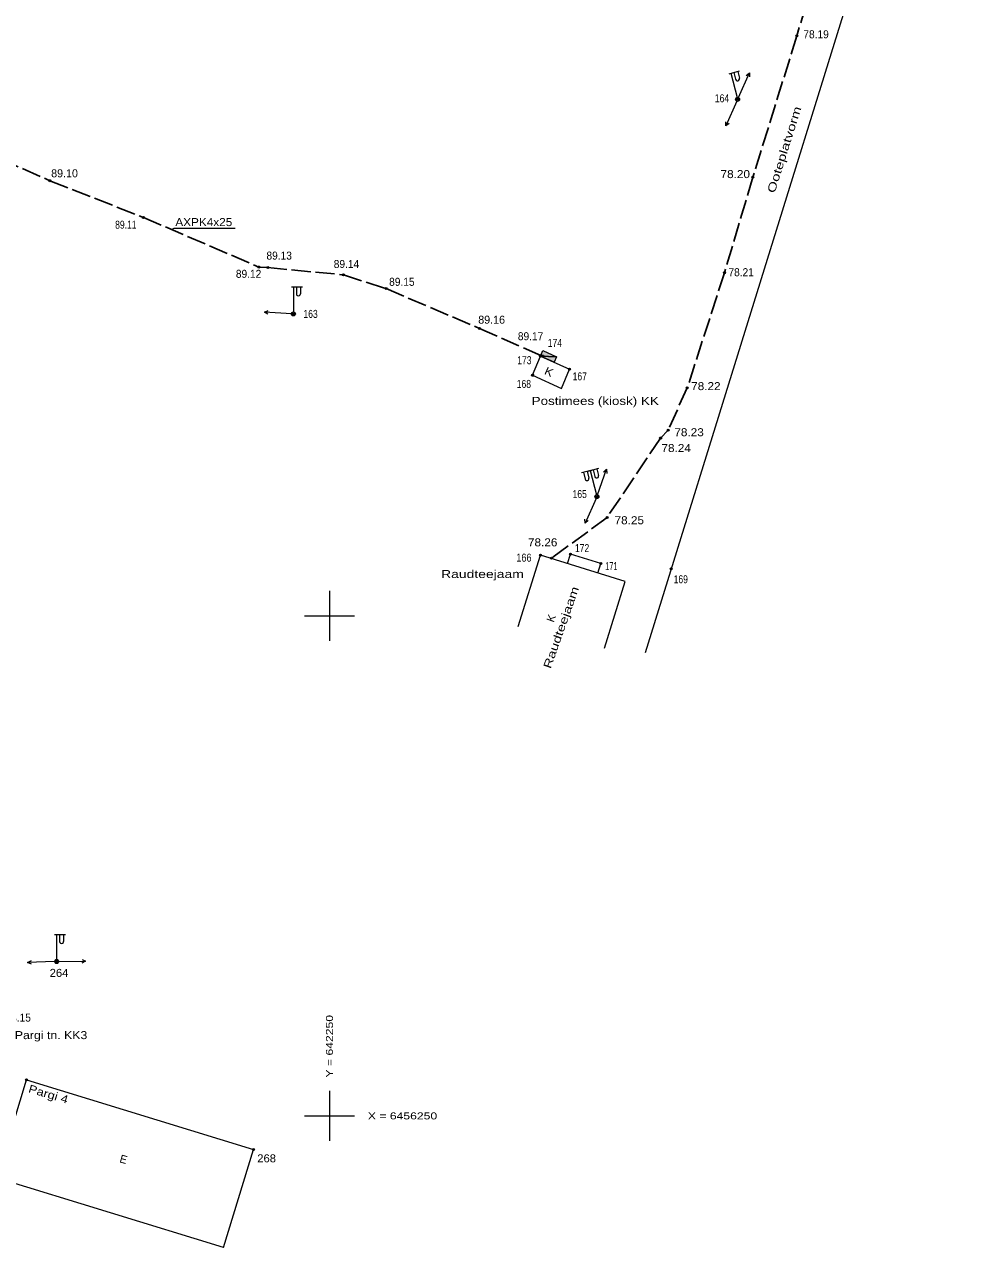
# Model space of a CAD drawing. Extents: x 642048 to 642352, y 6456237 to 6456686.
# Drawn here: x 642219.5 to 642313.3, y 6456236.8 to 6456359.1 of the extents above; entities that cross this region are included whole.
import ezdxf
from ezdxf.enums import TextEntityAlignment as Align

# ---------------------------------------------------------------- set-up
doc = ezdxf.new("R2010")
doc.units = 0
doc.header["$LTSCALE"] = 0.32
doc.header["$PDMODE"] = 32
doc.header["$PDSIZE"] = 0.16
doc.linetypes.add('LONG_DASHED', pattern=[7.5, 6, -1.5])
for name, color, linetype, lineweight in [('1', 7, 'Continuous', 13), ('11', 7, 'Continuous', 13), ('12', 7, 'Continuous', 13), ('2', 7, 'Continuous', 13), ('21', 7, 'Continuous', 13), ('27', 7, 'Continuous', 13), ('30', 7, 'Continuous', 13), ('49', 7, 'Continuous', 13), ('54', 7, 'Continuous', 13), ('61', 7, 'Continuous', 13)]:
    doc.layers.add(name, color=color, linetype=linetype, lineweight=lineweight)
doc.layers.add('57', color=7, linetype='Continuous')
doc.layers.add('62', color=7, linetype='Continuous')

msp = doc.modelspace()

# ---------------------------------------------------------------- hatches: boundary and pattern name
at = {"layer": '27'}
for points in [[(642271.11, 6456325.98), (642271.35, 6456326.52), (642272.72, 6456325.91)], [(642271.11, 6456325.98), (642272.72, 6456325.91), (642272.48, 6456325.37)]]:
    msp.add_hatch(color=256, dxfattribs=at).paths.add_polyline_path(points)
at = {"layer": '54'}
for points in [[(642296.84, 6456358, 1), (642296.64, 6456358, 1)], [(642290.91, 6456351.64, 1), (642290.71, 6456351.64, 1)], [(642222.15, 6456343.51, 1), (642221.95, 6456343.51, 1)], [(642292.45, 6456343.87, 1), (642292.25, 6456343.87, 1)], [(642231.49, 6456339.83, 1), (642231.29, 6456339.83, 1)], [(642243.04, 6456334.88, 1), (642242.84, 6456334.88, 1)], [(642243.93, 6456334.82, 1), (642243.73, 6456334.82, 1)], [(642289.6, 6456334.31, 1), (642289.4, 6456334.31, 1)], [(642251.49, 6456334.1, 1), (642251.29, 6456334.1, 1)], [(642255.78, 6456332.72, 1), (642255.58, 6456332.72, 1)], [(642246.49, 6456330.19, 1), (642246.29, 6456330.19, 1)], [(642265.1, 6456328.74, 1), (642264.9, 6456328.74, 1)], [(642271.21, 6456325.98, 1), (642271.01, 6456325.98, 1)], [(642271.25, 6456326.02, 1), (642271.05, 6456326.02, 1)], [(642271.43, 6456325.98, 1), (642271.23, 6456325.98, 1)], [(642274.11, 6456324.67, 1), (642273.91, 6456324.67, 1)], [(642270.42, 6456324.05, 1), (642270.22, 6456324.05, 1)], [(642285.88, 6456322.8, 1), (642285.68, 6456322.8, 1)], [(642283.96, 6456318.56, 1), (642283.76, 6456318.56, 1)], [(642283.22, 6456317.78, 1), (642283.02, 6456317.78, 1)], [(642276.84, 6456311.92, 1), (642276.64, 6456311.92, 1)], [(642277.86, 6456309.83, 1), (642277.66, 6456309.83, 1)], [(642271.21, 6456306.08, 1), (642271.01, 6456306.08, 1)], [(642274.21, 6456306.17, 1), (642274.01, 6456306.17, 1)], [(642272.3, 6456305.76, 1), (642272.1, 6456305.76, 1)], [(642277.24, 6456305.23, 1), (642277.04, 6456305.23, 1)], [(642284.28, 6456304.69, 1), (642284.08, 6456304.69, 1)], [(642222.82, 6456265.44, 1), (642222.62, 6456265.44, 1)], [(642219.81, 6456253.62, 1), (642219.61, 6456253.62, 1)], [(642242.51, 6456246.63, 1), (642242.31, 6456246.63, 1)]]:
    msp.add_hatch(color=256, dxfattribs=at).paths.add_polyline_path(points)

# ---------------------------------------------------------------- linework, layer by layer
at = {"layer": '1'}
for p, q in [((642270.32, 6456324.05), (642271.11, 6456325.98)), ((642271.11, 6456325.98), (642274.01, 6456324.67)), ((642268.87, 6456298.95), (642271.11, 6456306.08)), ((642277.49, 6456296.78), (642279.58, 6456303.42)), ((642239.39, 6456236.84), (642242.41, 6456246.63)), ((642239.39, 6456236.84), (642216.7, 6456243.79))]:
    msp.add_line(p, q, dxfattribs=at)
for points in [[(642270.32, 6456324.05), (642273.22, 6456322.74), (642274.01, 6456324.67)], [(642216.7, 6456243.79), (642219.71, 6456253.62), (642242.41, 6456246.63)]]:
    msp.add_lwpolyline(points, dxfattribs=at)
at = {"layer": '11'}
for p, q in [((642289.96, 6456354.21), (642291.02, 6456354.48)), ((642290.15, 6456354.26), (642290.76, 6456351.83)), ((642290.44, 6456354.33), (642290.61, 6456353.65)), ((642290.83, 6456354.43), (642291, 6456353.75)), ((642246.19, 6456332.89), (642247.29, 6456332.89)), ((642246.39, 6456332.89), (642246.39, 6456330.39)), ((642246.69, 6456332.89), (642246.69, 6456332.19)), ((642247.09, 6456332.89), (642247.09, 6456332.19)), ((642275.87, 6456314.48), (642276.94, 6456314.76)), ((642276.74, 6456314.71), (642276.92, 6456314.03)), ((642276.26, 6456314.58), (642275.19, 6456314.31)), ((642275.39, 6456314.36), (642275.56, 6456313.68)), ((642275.77, 6456314.46), (642275.95, 6456313.78)), ((642276.06, 6456314.53), (642276.69, 6456312.11)), ((642276.06, 6456314.53), (642276.69, 6456312.11)), ((642276.36, 6456314.61), (642276.53, 6456313.93)), ((642222.52, 6456268.14), (642223.62, 6456268.14)), ((642222.72, 6456268.14), (642222.72, 6456265.64)), ((642223.02, 6456268.14), (642223.02, 6456267.44)), ((642223.42, 6456268.14), (642223.42, 6456267.44))]:
    msp.add_line(p, q, dxfattribs=at)
for centre in [(642290.81, 6456351.64), (642246.39, 6456330.19), (642276.74, 6456311.92), (642276.74, 6456311.92), (642222.72, 6456265.44)]:
    msp.add_circle(centre, 0.2, dxfattribs=at)
for centre, start, end in [((642290.81, 6456353.7), 194.0648, 14.1862), ((642246.89, 6456332.19), 179.9393, 0.0607), ((642275.76, 6456313.73), 194.4191, 14.5405), ((642276.72, 6456313.98), 194.4191, 14.5405), ((642223.22, 6456267.44), 179.9393, 0.0607)]:
    msp.add_arc(centre, 0.2, start, end, dxfattribs=at)
at = {"layer": '12'}
for p, q in [((642290.89, 6456351.82), (642291.99, 6456354.29)), ((642290.73, 6456351.46), (642289.65, 6456348.98)), ((642246.19, 6456330.2), (642243.5, 6456330.37)), ((642276.81, 6456312.11), (642277.71, 6456314.65)), ((642276.66, 6456311.74), (642275.57, 6456309.27)), ((642222.52, 6456265.43), (642219.82, 6456265.34)), ((642222.92, 6456265.44), (642225.62, 6456265.46))]:
    msp.add_line(p, q, dxfattribs=at)
for points in [[(642291.68, 6456354.03), (642291.99, 6456354.29), (642292, 6456353.88)], [(642289.96, 6456349.24), (642289.65, 6456348.98), (642289.63, 6456349.39)], [(642243.84, 6456330.17), (642243.5, 6456330.37), (642243.88, 6456330.53)], [(642277.42, 6456314.37), (642277.71, 6456314.65), (642277.75, 6456314.24)], [(642275.88, 6456309.52), (642275.57, 6456309.27), (642275.55, 6456309.68)], [(642220.19, 6456265.17), (642219.82, 6456265.34), (642220.19, 6456265.53)], [(642225.26, 6456265.64), (642225.62, 6456265.46), (642225.25, 6456265.28)]]:
    msp.add_lwpolyline(points, dxfattribs=at)
for centre in [(642290.81, 6456351.64), (642290.81, 6456351.64), (642246.39, 6456330.19), (642276.74, 6456311.92), (642276.74, 6456311.92), (642222.72, 6456265.44), (642222.72, 6456265.44)]:
    msp.add_circle(centre, 0.2, dxfattribs=at)
at = {"layer": '2'}
for p, q in [((642273.81, 6456305.23), (642274.11, 6456306.17)), ((642277.14, 6456305.23), (642274.11, 6456306.17)), ((642276.84, 6456304.28), (642277.14, 6456305.23))]:
    msp.add_line(p, q, dxfattribs=at)
at = {"layer": '21', "linetype": 'LONG_DASHED', "lineweight": 25}
for points in [[(642299.71, 6456368.04), (642296.74, 6456358), (642292.35, 6456343.87), (642289.5, 6456334.31), (642285.78, 6456322.8), (642283.86, 6456318.56), (642283.12, 6456317.78), (642277.76, 6456309.83), (642272.2, 6456305.76)], [(642185.03, 6456344.58), (642187.12, 6456347.98), (642187.43, 6456347.98), (642196.17, 6456341.87), (642203.49, 6456336.45), (642204.14, 6456336.09), (642204.73, 6456336.33), (642212.1, 6456347.3), (642212.7, 6456347.6), (642222.05, 6456343.51), (642231.39, 6456339.83), (642242.94, 6456334.88), (642243.83, 6456334.82), (642251.39, 6456334.1), (642255.68, 6456332.72), (642265, 6456328.74), (642271.15, 6456326.02)]]:
    msp.add_lwpolyline(points, dxfattribs=at)
at = {"layer": '21'}
msp.add_lwpolyline([(642240.57, 6456338.74), (642234.43, 6456338.74), (642234.18, 6456338.61)], dxfattribs=at)
at = {"layer": '27'}
for points in [[(642271.11, 6456325.98), (642271.35, 6456326.52), (642272.72, 6456325.91)], [(642271.11, 6456325.98), (642272.72, 6456325.91), (642272.48, 6456325.37)]]:
    msp.add_lwpolyline(points, close=True, dxfattribs=at)
at = {"layer": '30'}
msp.add_lwpolyline([(642281.59, 6456296.33), (642313.31, 6456398.57), (642310.92, 6456399.27)], dxfattribs=at)
at = {"layer": '49'}
msp.add_line((642279.58, 6456303.42), (642271.11, 6456306.08), dxfattribs=at)
at = {"layer": '54'}
for centre in [(642296.74, 6456358), (642290.81, 6456351.64), (642222.05, 6456343.51), (642292.35, 6456343.87), (642231.39, 6456339.83), (642242.94, 6456334.88), (642243.83, 6456334.82), (642289.5, 6456334.31), (642251.39, 6456334.1), (642255.68, 6456332.72), (642246.39, 6456330.19), (642265, 6456328.74), (642271.11, 6456325.98), (642271.15, 6456326.02), (642271.33, 6456325.98), (642274.01, 6456324.67), (642270.32, 6456324.05), (642285.78, 6456322.8), (642283.86, 6456318.56), (642283.12, 6456317.78), (642276.74, 6456311.92), (642277.76, 6456309.83), (642271.11, 6456306.08), (642274.11, 6456306.17), (642272.2, 6456305.76), (642277.14, 6456305.23), (642284.18, 6456304.69), (642222.72, 6456265.44), (642219.71, 6456253.62), (642242.41, 6456246.63)]:
    msp.add_circle(centre, 0.1, dxfattribs=at)
for p in [(642296.74, 6456358), (642290.81, 6456351.64), (642222.05, 6456343.51), (642292.35, 6456343.87), (642231.39, 6456339.83), (642242.94, 6456334.88), (642243.83, 6456334.82), (642289.5, 6456334.31), (642251.39, 6456334.1), (642255.68, 6456332.72), (642246.39, 6456330.19), (642265, 6456328.74), (642271.11, 6456325.98), (642271.15, 6456326.02), (642271.33, 6456325.98), (642274.01, 6456324.67), (642270.32, 6456324.05), (642285.78, 6456322.8), (642283.86, 6456318.56), (642283.12, 6456317.78), (642276.74, 6456311.92), (642277.76, 6456309.83), (642271.11, 6456306.08), (642274.11, 6456306.17), (642272.2, 6456305.76), (642277.14, 6456305.23), (642284.18, 6456304.69), (642222.72, 6456265.44), (642219.71, 6456253.62), (642242.41, 6456246.63)]:
    msp.add_point(p, dxfattribs=at)
at = {"layer": '61'}
for p, q in [((642250, 6456302.5), (642250, 6456297.5)), ((642247.5, 6456300), (642252.5, 6456300)), ((642250, 6456252.5), (642250, 6456247.5)), ((642247.5, 6456250), (642252.5, 6456250))]:
    msp.add_line(p, q, dxfattribs=at)

# ---------------------------------------------------------------- texts
at = {"layer": '21', "width": 1.1}
msp.add_text('AXPK4x25', height=0.8, dxfattribs=at).set_placement((642234.59, 6456338.97))
at = {"layer": '49'}
for s, width, p in [('78.19', 0.95, (642297.39, 6456357.75)), ('78.20', 1.1, (642289.11, 6456343.77)), ('89.11', 0.8, (642228.57, 6456338.71)), ('89.13', 0.95, (642243.7, 6456335.62)), ('89.14', 0.95, (642250.43, 6456334.78)), ('89.12', 0.95, (642240.64, 6456333.8)), ('78.21', 0.95, (642289.9, 6456333.96)), ('89.15', 0.95, (642255.97, 6456333)), ('89.17', 0.95, (642268.84, 6456327.56)), ('78.22', 1.1, (642286.17, 6456322.57)), ('78.23', 1.1, (642284.49, 6456317.96)), ('78.24', 1.1, (642283.2, 6456316.38)), ('78.25', 1.1, (642278.51, 6456309.16)), ('78.26', 1.1, (642269.85, 6456306.95)), ('88.15', 0.95, (642217.6, 6456259.43))]:
    msp.add_text(s, height=0.8, dxfattribs=dict(at, width=width)).set_placement(p)
for s, p in [('89.10', (642222.17, 6456343.85)), ('89.16', (642264.88, 6456329.21))]:
    msp.add_text(s, height=0.8, dxfattribs=at).set_placement(p)
at = {"layer": '57'}
for s, height, rotation, width, p in [('Ooteplatvorm', 0.8, 72.621, 1.4, (642295.86, 6456346.5)), ('K', 0.8, 336.125, 1.15, (642271.79, 6456324.03)), ('Raudteejaam', 0.7999, 70.594, 1.35, (642273.54, 6456298.71)), ('Pargi 4', 0.8, 343.46, 1.2, (642221.78, 6456251.8))]:
    msp.add_text(s, height=height, rotation=rotation, dxfattribs=dict(at, width=width)).set_placement(p, align=Align.CENTER)
for s, width, p in [('Postimees (kiosk) KK', 1.25, (642276.58, 6456321.09)), ('Raudteejaam', 1.3, (642265.3, 6456303.78)), ('Pargi tn. KK3', 1.15, (642222.16, 6456257.68))]:
    msp.add_text(s, height=0.8, dxfattribs=dict(at, width=width)).set_placement(p, align=Align.CENTER)
for s, rotation, p in [('K', 70.594, (642272.55, 6456299.63)), ('E', 344.727, (642229.3, 6456245.28))]:
    msp.add_text(s, height=0.8, rotation=rotation, dxfattribs=at).set_placement(p, align=Align.CENTER)
at = {"layer": '57', "width": 1.3}
msp.add_text(' Y = 642250', height=0.7, rotation=90, dxfattribs=at).set_placement((642250.35, 6456253.5))
msp.add_text(' X = 6456250', height=0.7, dxfattribs=at).set_placement((642253.5, 6456249.65))
at = {"layer": '62'}
for s, width, p in [('164', 0.8, (642288.54, 6456351.35)), ('163', 0.8, (642247.4, 6456329.79)), ('174', 0.8, (642271.83, 6456326.89)), ('173', 0.8, (642268.78, 6456325.16)), ('168', 0.8, (642268.73, 6456322.79)), ('167', 0.8, (642274.32, 6456323.55)), ('165', 0.8, (642274.31, 6456311.78)), ('166', 0.85, (642268.69, 6456305.42)), ('172', 0.8, (642274.55, 6456306.38)), ('171', 0.55, (642277.58, 6456304.57)), ('169', 0.8, (642284.42, 6456303.26)), ('264', 1.05, (642222.02, 6456263.9)), ('268', 1.05, (642242.78, 6456245.36))]:
    msp.add_text(s, height=0.8, dxfattribs=dict(at, width=width)).set_placement(p)

doc.saveas('drawing.dxf')
